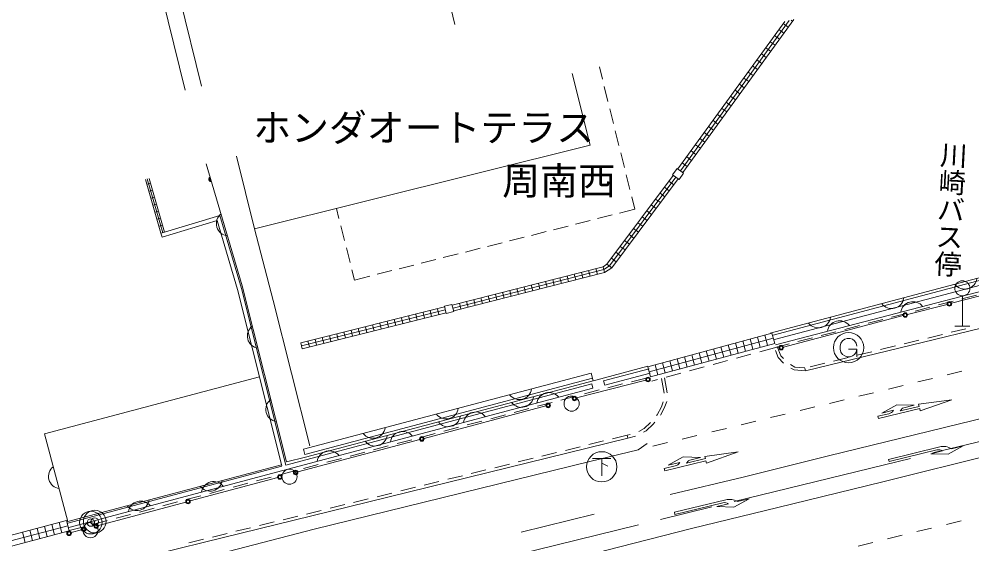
# Model space of a CAD drawing. Units: millimetres, scale not verified. Extents: x 40000 to 680000, y 20000 to 380000.
# Drawn here: x 374321 to 437236, y 284103 to 318777 of the extents above; entities that cross this region are included whole.
import ezdxf
from ezdxf.enums import TextEntityAlignment as Align

# ---------------------------------------------------------------- set-up
doc = ezdxf.new("R2010")
doc.units = ezdxf.units.MM
doc.header["$LTSCALE"] = 1000
doc.header["$PDMODE"] = 32
doc.header["$PDSIZE"] = 500
doc.linetypes.add('CHAIN', pattern=[18.5, 12, -1.5, 3.5, -1.5])
for name, color, linetype, lineweight in [('M-BGD', 7, 'Continuous', 13), ('M-BGD-EXST', 7, 'Continuous', 13), ('M-BMK', 2, 'CHAIN', 13), ('M-BMK-ROW', 30, 'Continuous', 13), ('M-STR-HTXT', 7, 'Continuous', 13), ('M-STR-STRC', 7, 'Continuous', 13)]:
    doc.layers.add(name, color=color, linetype=linetype, lineweight=lineweight)
doc.layers.add('M-BMK-HTXT', color=7, linetype='Continuous')
doc.styles.add('@ＭＳ ゴシック', font='')
doc.styles.add('ＭＳ ゴシック', font='')
doc.styles.get('@ＭＳ ゴシック').set_extended_font_data('@MS Gothic')
doc.styles.get('ＭＳ ゴシック').set_extended_font_data('MS Gothic')

msp = doc.modelspace()

# ---------------------------------------------------------------- linework, layer by layer
at = {"layer": 'M-BGD'}
for p, q in [((424874, 318608), (417822, 308875)), ((425175, 318681), (417984, 308757)), ((425475, 318755), (418147, 308642)), ((425105, 318245), (424781, 318479)), ((425395, 318645), (425302, 318712)), ((424815, 317844), (424491, 318079)), ((424235, 317044), (423911, 317279)), ((424525, 317444), (424201, 317679)), ((423655, 316244), (423331, 316478)), ((423945, 316644), (423621, 316879)), ((423365, 315843), (423041, 316078)), ((412637, 315614), (412841, 314796)), ((422785, 315043), (422461, 315278)), ((423076, 315443), (422751, 315678)), ((410842, 315175), (412038, 310436)), ((422495, 314643), (422171, 314878)), ((412962, 314311), (413205, 313341)), ((421915, 313843), (421592, 314077)), ((422205, 314243), (421882, 314477)), ((421626, 313442), (421302, 313677)), ((413326, 312856), (413568, 311885)), ((421046, 312642), (420721, 312877)), ((421336, 313042), (421012, 313277)), ((420466, 311842), (420141, 312076)), ((420755, 312242), (420431, 312476)), ((420176, 311441), (419852, 311676)), ((413689, 311400), (413932, 310430)), ((419596, 310641), (419272, 310876)), ((419885, 311041), (419561, 311276)), ((412038, 310436), (389865, 304909)), ((419305, 310241), (418982, 310475)), ((389865, 304909), (388672, 309719)), ((414053, 309945), (414295, 308975)), ((418726, 309440), (418402, 309675)), ((419016, 309840), (418692, 310075)), ((418436, 309040), (418112, 309275)), ((386876, 308283), (386900, 308309)), ((386886, 308292), (386957, 308051)), ((386900, 308309), (386931, 308331)), ((386976, 308050), (386902, 308303)), ((386917, 308314), (386995, 308049)), ((386931, 308331), (387016, 308043)), ((413137, 302588), (417517, 308450)), ((417677, 308331), (413298, 302469)), ((414416, 308490), (414659, 307520)), ((417779, 308905), (417476, 308479)), ((417476, 308479), (417895, 308180)), ((418199, 308606), (417779, 308905)), ((417895, 308180), (418199, 308606)), ((383687, 304625), (382663, 308180)), ((382751, 307876), (382991, 307945)), ((383808, 304660), (382784, 308211)), ((383928, 304695), (382905, 308243)), ((386846, 308174), (386847, 308212)), ((386860, 308128), (386846, 308174)), ((386847, 308212), (386856, 308246)), ((386887, 308099), (386853, 308214)), ((386856, 308246), (386876, 308283)), ((386881, 308097), (386860, 308128)), ((386862, 308248), (386912, 308075)), ((386935, 308063), (386874, 308270)), ((386907, 308073), (386881, 308097)), ((386944, 308053), (386907, 308073)), ((386978, 308044), (386944, 308053)), ((387016, 308043), (386978, 308044)), ((413458, 302349), (417842, 308218)), ((417253, 307429), (416933, 307669)), ((417545, 307820), (417225, 308059)), ((382885, 307411), (383125, 307481)), ((414780, 307034), (414984, 306217)), ((416961, 307038), (416641, 307278)), ((383019, 306947), (383259, 307016)), ((383152, 306483), (383393, 306552)), ((416377, 306257), (416057, 306496)), ((416669, 306648), (416349, 306887)), ((383286, 306018), (383526, 306088)), ((395445, 305594), (395277, 306258)), ((413483, 305837), (412514, 305592)), ((414984, 306217), (413968, 305960)), ((416085, 305866), (415765, 306105)), ((383420, 305554), (383660, 305623)), ((383554, 305090), (383794, 305159)), ((412029, 305470), (411060, 305225)), ((415501, 305084), (415181, 305324)), ((415793, 305475), (415473, 305715)), ((383928, 304695), (383687, 304625)), ((391091, 300194), (389865, 304909)), ((395813, 304140), (395568, 305109)), ((409121, 304735), (408151, 304489)), ((410575, 305102), (409605, 304857)), ((414918, 304303), (414597, 304542)), ((415210, 304694), (414889, 304933)), ((406212, 303999), (405243, 303754)), ((407666, 304367), (406697, 304122)), ((414626, 303912), (414305, 304152)), ((424119, 297892), (446883, 303929)), ((396180, 302686), (395935, 303655)), ((403304, 303264), (402334, 303019)), ((404758, 303632), (403788, 303387)), ((414042, 303131), (413721, 303370)), ((414334, 303521), (414013, 303761)), ((424195, 297602), (446962, 303639)), ((401849, 302897), (400880, 302651)), ((413750, 302740), (413429, 302979)), ((396471, 301537), (396303, 302201)), ((398941, 302161), (397971, 301916)), ((400395, 302529), (399426, 302284)), ((412878, 302416), (402925, 299882)), ((412927, 302222), (402975, 299688)), ((412977, 302028), (403024, 299494)), ((411555, 301666), (411456, 302054)), ((412029, 301787), (411930, 302174)), ((412503, 301907), (412404, 302295)), ((413137, 302588), (412878, 302416)), ((412977, 302028), (412878, 302416)), ((413298, 302469), (412927, 302222)), ((413458, 302349), (412977, 302028)), ((413458, 302349), (413137, 302588)), ((397487, 301794), (396471, 301537)), ((409185, 301063), (409086, 301450)), ((409659, 301183), (409560, 301571)), ((410133, 301304), (410035, 301692)), ((410607, 301425), (410508, 301812)), ((411081, 301545), (410982, 301933)), ((406816, 300459), (406717, 300847)), ((407289, 300580), (407191, 300968)), ((407763, 300701), (407665, 301088)), ((408237, 300821), (408139, 301209)), ((408711, 300942), (408613, 301330)), ((391091, 300194), (393516, 290591)), ((403972, 299736), (403873, 300123)), ((404446, 299856), (404347, 300244)), ((404920, 299977), (404821, 300365)), ((405394, 300098), (405295, 300485)), ((405868, 300218), (405769, 300606)), ((406342, 300339), (406243, 300726)), ((435028, 299889), (435996, 300141)), ((436577, 300292), (437544, 300545)), ((436605, 300488), (436605, 298488)), ((402416, 299756), (392920, 297389)), ((402465, 299562), (392968, 297195)), ((401563, 299131), (401467, 299519)), ((402038, 299250), (401942, 299638)), ((402902, 299923), (402414, 299803)), ((402414, 299803), (402532, 299327)), ((403020, 299448), (402902, 299923)), ((403498, 299615), (403399, 300003)), ((433480, 299486), (434448, 299738)), ((402513, 299368), (393017, 297001)), ((399189, 298540), (399093, 298928)), ((399664, 298658), (399568, 299046)), ((400139, 298776), (400042, 299164)), ((400614, 298895), (400517, 299283)), ((401089, 299013), (400992, 299401)), ((402532, 299327), (403020, 299448)), ((430383, 298679), (431351, 298931)), ((431932, 299082), (432899, 299334)), ((396815, 297948), (396718, 298336)), ((397290, 298066), (397193, 298454)), ((397765, 298184), (397668, 298573)), ((398240, 298303), (398143, 298691)), ((398714, 298421), (398618, 298809)), ((428835, 298275), (429803, 298527)), ((436843, 298319), (435872, 298082)), ((436105, 298488), (437105, 298488)), ((393966, 297237), (393869, 297626)), ((394441, 297356), (394344, 297744)), ((394916, 297474), (394819, 297862)), ((395391, 297593), (395294, 297981)), ((395865, 297711), (395769, 298099)), ((396340, 297829), (396244, 298217)), ((415837, 295813), (424028, 298031)), ((415928, 295475), (424120, 297693)), ((422594, 297642), (422777, 296967)), ((423076, 297773), (423259, 297097)), ((423559, 297904), (423742, 297228)), ((425738, 297468), (426706, 297721)), ((427287, 297872), (428254, 298124)), ((435289, 297940), (434317, 297703)), ((393017, 297001), (392920, 297389)), ((393491, 297119), (393394, 297507)), ((420180, 296989), (420363, 296313)), ((420663, 297120), (420846, 296444)), ((421146, 297250), (421329, 296575)), ((421628, 297381), (421811, 296705)), ((422111, 297512), (422294, 296836)), ((424190, 297065), (423226, 296799)), ((424190, 297065), (425158, 297317)), ((424615, 296539), (424376, 297139)), ((432180, 297182), (431208, 296945)), ((433734, 297561), (432763, 297324)), ((417767, 296336), (417950, 295660)), ((418250, 296466), (418433, 295791)), ((418733, 296597), (418916, 295921)), ((419215, 296728), (419398, 296052)), ((419698, 296858), (419881, 296183)), ((422648, 296640), (421684, 296374)), ((424443, 296430), (424266, 296876)), ((424799, 296050), (424443, 296430)), ((424797, 296345), (424615, 296539)), ((429071, 296423), (428099, 296186)), ((430625, 296803), (429654, 296566)), ((416020, 295137), (415837, 295813)), ((416320, 295944), (416502, 295268)), ((416802, 296074), (416985, 295399)), ((417285, 296205), (417468, 295529)), ((419561, 295797), (418595, 295538)), ((420630, 296084), (420140, 295952)), ((421105, 296215), (420630, 296084)), ((425552, 295791), (425253, 295965)), ((425490, 295595), (425289, 295713)), ((426204, 295735), (425552, 295791)), ((426254, 295531), (426207, 295725)), ((427517, 296044), (426545, 295807)), ((390191, 295146), (376010, 291376)), ((412915, 294885), (415914, 295665)), ((412990, 294594), (415993, 295375)), ((416936, 295078), (417120, 294095)), ((418015, 295382), (417050, 295123)), ((426254, 295531), (425490, 295595)), ((393185, 290017), (412189, 295045)), ((412214, 294390), (412137, 294680)), ((412990, 294594), (412915, 294885)), ((413197, 294423), (414166, 294669)), ((414748, 294816), (415717, 295061)), ((416470, 294967), (416094, 294866)), ((416739, 295041), (416923, 294058)), ((410103, 293608), (411069, 293865)), ((411649, 294019), (412615, 294276)), ((408556, 293197), (409523, 293454)), ((416855, 293483), (416735, 293154)), ((417081, 293517), (416917, 293070)), ((433752, 293190), (432500, 292889)), ((433425, 293266), (432647, 293079)), ((433717, 293336), (433752, 293190)), ((405464, 292375), (406430, 292632)), ((407010, 292786), (407976, 293043)), ((416448, 292641), (416409, 292593)), ((416735, 293154), (416448, 292641)), ((416917, 293070), (416662, 292613)), ((431752, 292709), (431029, 292535)), ((433787, 293045), (431065, 292389)), ((433822, 292899), (433787, 293045)), ((403917, 291964), (404884, 292221)), ((416020, 292136), (415600, 291736)), ((416190, 292021), (415720, 291574)), ((416292, 292143), (416190, 292021)), ((431029, 292535), (431065, 292389)), ((400825, 291142), (401791, 291398)), ((402371, 291553), (403337, 291810)), ((414669, 291341), (414470, 291290)), ((415600, 291736), (415234, 291531)), ((415720, 291574), (415552, 291480)), ((399278, 290731), (400245, 290987)), ((412918, 290908), (411947, 290669)), ((414472, 291290), (413501, 291051)), ((414520, 291096), (414472, 291290)), ((415014, 291222), (414520, 291096)), ((396186, 289908), (397152, 290165)), ((397732, 290320), (398699, 290576)), ((409811, 290143), (408840, 289903)), ((411365, 290525), (410394, 290286)), ((431731, 289685), (435117, 290513)), ((434916, 290310), (431766, 289539)), ((436659, 290582), (435882, 290391)), ((394640, 289497), (395606, 289754)), ((408257, 289760), (407286, 289521)), ((419669, 289593), (416948, 288935)), ((419634, 289739), (418383, 289436)), ((419307, 289814), (418530, 289626)), ((419599, 289884), (419634, 289739)), ((419705, 289447), (419669, 289593)), ((431731, 289685), (431766, 289539)), ((377538, 285474), (391670, 289244)), ((391547, 288676), (392513, 288932)), ((393093, 289086), (394060, 289343)), ((405150, 288995), (404179, 288756)), ((406704, 289377), (405733, 289138)), ((417635, 289255), (416913, 289081)), ((416913, 289081), (416948, 288935)), ((390000, 288265), (390967, 288522)), ((402043, 288230), (401072, 287991)), ((403597, 288612), (402626, 288373)), ((386907, 287444), (387874, 287701)), ((388454, 287855), (389420, 288111)), ((400489, 287847), (399518, 287608)), ((385361, 287034), (386328, 287290)), ((397382, 287082), (396411, 286843)), ((398936, 287465), (397965, 287226)), ((417594, 286200), (420981, 287022)), ((422523, 287087), (421746, 286899)), ((382268, 286213), (383235, 286469)), ((383815, 286623), (384781, 286880)), ((394275, 286319), (393303, 286081)), ((395829, 286700), (394857, 286462)), ((420781, 286819), (417629, 286055)), ((379175, 285392), (380142, 285648)), ((380722, 285802), (381688, 286059)), ((392721, 285938), (391749, 285700)), ((417594, 286200), (417629, 286055)), ((375215, 284330), (375036, 285006)), ((375699, 284458), (375519, 285134)), ((376182, 284586), (376003, 285262)), ((376665, 284714), (376486, 285390)), ((377149, 284842), (376969, 285518)), ((377629, 284981), (378595, 285238)), ((389613, 285176), (388641, 284938)), ((391167, 285557), (390195, 285319)), ((374732, 284202), (374553, 284879)), ((386505, 284414), (385534, 284175)), ((388059, 284795), (387087, 284557))]:
    msp.add_line(p, q, dxfattribs=at)
for points in [[(386671, 309210), (389056, 301146), (391972, 289536), (393231, 289843), (412235, 294871), (412409, 294917), (415829, 295841)], [(423917, 298018), (449761, 304866), (459189, 307341)], [(412137, 294680), (391932, 289313), (389005, 300984), (387584, 305806), (383928, 304695)], [(391668, 289255), (388745, 300913), (387402, 305468), (383763, 304363), (383687, 304625)], [(446839, 304091), (447061, 303276), (447078, 303210), (424271, 297251)], [(458900, 301954), (455916, 301218), (445646, 300260), (426254, 295531)], [(416020, 295137), (424211, 297355), (424028, 298031)], [(393185, 290017), (393096, 290356), (412100, 295383), (412235, 294871)], [(412214, 294390), (391745, 288953), (377615, 285184)], [(433425, 293266), (432285, 293300), (431286, 292751), (432064, 292938)], [(433822, 292899), (435908, 293632), (433717, 293336)], [(376010, 291376), (377549, 285588), (391647, 289336)], [(414520, 291096), (396081, 286556), (386559, 284221), (377642, 282024)], [(419705, 289447), (421790, 290183), (419599, 289884)], [(436659, 290582), (435662, 290029), (434522, 290059), (435299, 290249)], [(419307, 289814), (418168, 289847), (417169, 289297), (417947, 289485)], [(422523, 287087), (421525, 286536), (420385, 286569), (421163, 286757)], [(361028, 281309), (369909, 283649), (377453, 285646)], [(361206, 280632), (370088, 282972), (377632, 284970), (377453, 285646)], [(361117, 280970), (369998, 283311), (377542, 285308)]]:
    msp.add_lwpolyline(points, dxfattribs=at)
for centre in [(436605, 300988), (410804, 293374), (392174, 288546), (379039, 285018)]:
    msp.add_circle(centre, 500, dxfattribs=at)
for centre, radius, start, end in [((388163, 305267), 812, 129.09578, 263.85605), ((436759, 301744), 812, 217.46032, 352.22059), ((431926, 300463), 812, 217.46032, 352.22059), ((433335, 299296), 812, 37.26148, 172.02175), ((427093, 299183), 812, 217.46032, 352.22059), ((390208, 297842), 812, 126.71855, 261.47882), ((428497, 298033), 812, 37.26148, 172.02175), ((407351, 294450), 812, 217.4385, 352.19877), ((407487, 293938), 812, 217.43782, 352.19809), ((409309, 293295), 812, 37.49529, 172.25556), ((391426, 292993), 812, 126.71855, 261.47882), ((402518, 293172), 812, 217.4385, 352.19877), ((404476, 292012), 812, 37.49529, 172.25556), ((431635, 293195), 500, 283.53616, 329.10918), ((431789, 293592), 1000, 283.53617, 283.53619), ((431789, 293592), 1000, 315.32451, 329.10918), ((402653, 292659), 812, 217.43782, 352.19809), ((397684, 291893), 812, 217.4385, 352.19877), ((399644, 290728), 812, 37.49529, 172.25556), ((397820, 291381), 812, 217.43782, 352.19809), ((394811, 289444), 812, 37.49529, 172.25556), ((435035, 289824), 500, 58.17756, 103.75058), ((435354, 289542), 1000, 58.17756, 103.75057), ((417517, 289741), 500, 283.58942, 329.16243), ((417671, 290138), 1000, 315.37777, 329.16243), ((377081, 288562), 812, 127.5112, 262.27147), ((417671, 290138), 1000, 283.58942, 283.58944), ((386934, 288407), 812, 217.50973, 352.27), ((387176, 287411), 812, 37.55511, 172.31538), ((382102, 287122), 812, 217.50973, 352.27), ((382345, 286123), 812, 37.55511, 172.31538), ((421217, 286050), 1000, 58.05787, 103.63088), ((420898, 286333), 500, 58.05787, 103.63089)]:
    msp.add_arc(centre, radius, start, end, dxfattribs=at)
at = {"layer": 'M-BGD-EXST'}
for p, q in [((428840, 297621), (428690, 297521)), ((428990, 297671), (428840, 297621)), ((429190, 297671), (428990, 297671)), ((429340, 297621), (429190, 297671)), ((429490, 297521), (429340, 297621)), ((428590, 297371), (428540, 297171)), ((428540, 297171), (428540, 296971)), ((428540, 296971), (428590, 296771)), ((428690, 297521), (428590, 297371)), ((429090, 296971), (429640, 296971)), ((429590, 297371), (429490, 297521)), ((429640, 297171), (429590, 297371)), ((429590, 296771), (429640, 296971)), ((429640, 296971), (429640, 296471)), ((428590, 296771), (428690, 296621)), ((428690, 296621), (428840, 296521)), ((428840, 296521), (428990, 296471)), ((428990, 296471), (429190, 296471)), ((429190, 296471), (429340, 296521)), ((429340, 296521), (429490, 296621)), ((429490, 296621), (429590, 296771)), ((412193, 289748), (413393, 289748)), ((412793, 289748), (412793, 288598)), ((412793, 289448), (413193, 289248))]:
    msp.add_line(p, q, dxfattribs=at)
for centre in [(429090, 297071), (412793, 289198)]:
    msp.add_circle(centre, 1000, dxfattribs=at)
at = {"layer": 'M-BMK'}
msp.add_line((403560, 282508), (554588, 319458), dxfattribs=at)
at = {"layer": 'M-BMK-ROW'}
for centre in [(379060, 285517), (379319, 285583)]:
    msp.add_circle(centre, 750, dxfattribs=at)
for p in [(379060, 285517), (379319, 285583)]:
    msp.add_point(p, dxfattribs=at)
at = {"layer": 'M-STR-HTXT'}
for p, q in [((403097, 318427), (400482, 329112)), ((385292, 314071), (382678, 324756)), ((386359, 314332), (383745, 325017))]:
    msp.add_line(p, q, dxfattribs=at)
at = {"layer": 'M-STR-STRC'}
for p, q in [((435892, 299998), (441405, 301435)), ((432978, 299265), (435601, 299923)), ((424787, 297112), (432687, 299190)), ((435603, 295273), (436575, 295509)), ((411135, 293754), (415705, 294930)), ((431716, 294331), (432688, 294567)), ((433660, 294802), (434631, 295038)), ((429772, 293860), (430744, 294096)), ((401063, 291079), (409110, 293216)), ((427828, 293389), (428800, 293625)), ((423941, 292447), (424913, 292682)), ((425885, 292918), (426857, 293154)), ((421997, 291976), (422969, 292211)), ((420053, 291505), (421025, 291740)), ((392726, 288866), (400773, 291002)), ((416166, 290563), (417138, 290798)), ((418110, 291034), (419082, 291269)), ((385624, 286943), (391397, 288487)), ((379561, 285322), (385334, 286866)), ((407468, 284889), (412292, 286075)), ((435546, 285396), (436517, 285636)), ((377769, 284849), (378438, 285040)), ((433604, 284916), (434575, 285156)), ((431663, 284437), (432634, 284677)), ((429721, 283957), (430692, 284197))]:
    msp.add_line(p, q, dxfattribs=at)
for points in [[(446941, 294634), (437307, 292256), (427766, 289922), (422121, 288524), (417321, 287373)], [(364512, 276941), (368614, 278015), (376528, 280325), (382767, 282130), (388120, 283614), (393815, 285088), (411997, 289539), (415190, 290331), (415797, 290740)], [(390881, 277752), (395693, 279056), (399824, 280181), (403888, 281268), (409641, 282791), (413979, 283919), (418719, 285117), (424416, 286519), (431349, 288216), (438760, 290048)]]:
    msp.add_lwpolyline(points, dxfattribs=at)
for centre, radius in [((435746, 299960), 150), ((435746, 299960), 120), ((435746, 299960), 100), ((432832, 299228), 150), ((432832, 299228), 120), ((432832, 299228), 100), ((424642, 297073), 150), ((424642, 297073), 120), ((424642, 297073), 100), ((415851, 294967), 150), ((415851, 294967), 120), ((415851, 294967), 100), ((410990, 293716), 150), ((410990, 293716), 120), ((410990, 293716), 100), ((409255, 293254), 150), ((409255, 293254), 120), ((409255, 293254), 100), ((400918, 291041), 150), ((400918, 291041), 120), ((400918, 291041), 100), ((392581, 288827), 150), ((392581, 288827), 120), ((392581, 288827), 100), ((391542, 288526), 150), ((391542, 288526), 120), ((391542, 288526), 100), ((385479, 286905), 150), ((385479, 286905), 120), ((385479, 286905), 100), ((378582, 285081), 150), ((378582, 285081), 120), ((378582, 285081), 100), ((379416, 285283), 150), ((379416, 285283), 120), ((379416, 285283), 100), ((377624, 284808), 150), ((377624, 284808), 120), ((377624, 284808), 100)]:
    msp.add_circle(centre, radius, dxfattribs=at)

# ---------------------------------------------------------------- texts
at = {"layer": 'M-BMK-HTXT', "style": 'ＭＳ ゴシック'}
for s, p in [('ホンダオートテラス', (389782, 310137)), ('周南西', (406221, 306625))]:
    msp.add_text(s, height=1833, dxfattribs=at).set_placement(p, align=Align.BOTTOM_LEFT)
at = {"layer": 'M-BMK-HTXT', "style": '@ＭＳ ゴシック'}
msp.add_text('川崎バス停', height=1320, rotation=267.018, dxfattribs=at).set_placement((434773, 306250), align=Align.BOTTOM_CENTER)

doc.saveas('drawing.dxf')
